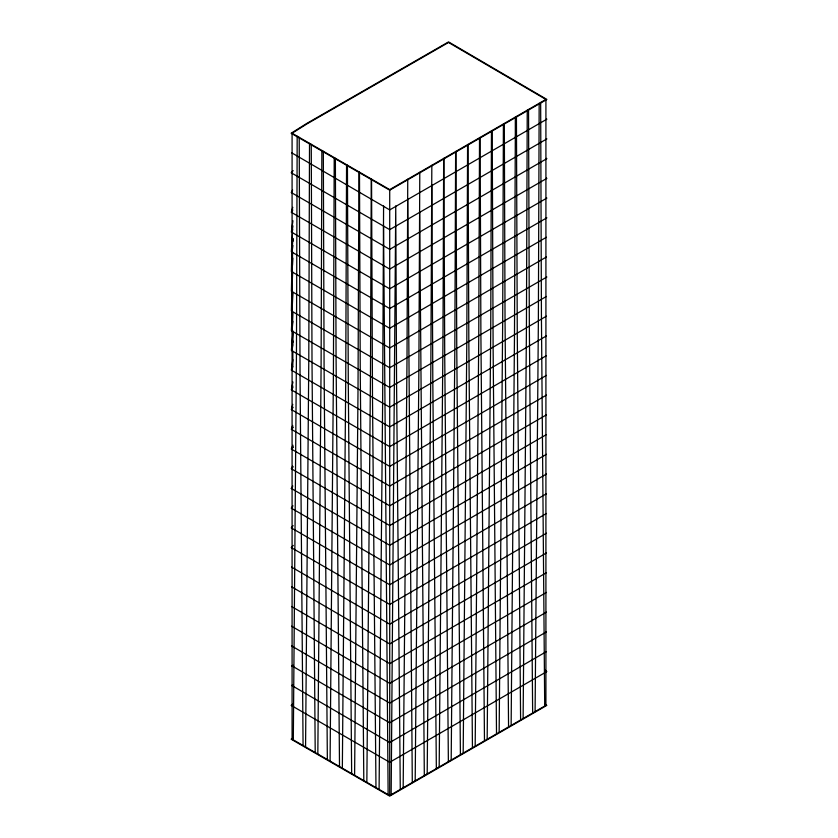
<?xml version="1.0" encoding="UTF-8"?>
<svg xmlns="http://www.w3.org/2000/svg" width="838" height="838" viewBox="0 0 838 838"><rect width="100%" height="100%" fill="white"/><g stroke="black" fill="none" stroke-linecap="round" stroke-linejoin="round"><path stroke-width="1.26" d="M292.053 262.566L291.394 291.236L389.712 348L546.428 256.994M292.053 282.291L291.394 310.961L389.712 367.735L546.858 277.001M292.525 271.721L292.085 291.079L292.535 271.606M292.525 291.456L292.085 310.804L292.902 292.933M292.043 243.554L291.383 271.512L389.712 328.276L546.428 237.259M292.095 241.03L292.158 238.505M292.535 251.882L292.085 271.344L292.839 258.104M292.787 241.208L292.839 238.715L292.839 241.176M292.284 311.16L291.383 330.685L389.712 387.46L546.428 296.453M292.902 312.658L292.085 330.528L292.881 321.205M292.504 232.157L291.373 251.777L389.712 308.552L546.868 217.817L546.418 217.534M292.839 238.38L292.085 251.62L292.923 245.576M292.829 333.482L291.373 350.41L389.712 407.184L546.439 316.177M292.881 340.93L292.085 350.263L292.829 344.952M292.829 359.659L291.362 370.134L389.712 426.919L546.439 335.912M292.944 220.761L291.352 232.032L389.712 288.817L546.868 198.082L546.418 197.81M292.923 225.841L292.085 231.896L292.755 229.602M292.85 366.237L292.085 369.987L292.829 364.677L292.829 351.112M292.954 381.971L291.352 389.848L389.712 446.644L546.439 355.637M292.85 385.962L292.085 389.712L292.734 387.366M292.787 404.377L291.341 409.573L389.712 466.368L546.439 375.372M292.734 407.09L292.085 409.447L292.871 407.247M292.808 207.311L291.299 212.276L389.712 269.092L546.868 178.358L546.418 178.075M292.085 212.171L292.755 209.877M292.713 425.432L291.32 429.286L389.712 486.092L546.449 395.096M292.871 426.982L292.085 429.171L292.986 427.139M292.996 445.24L291.299 449.011L389.712 505.827L546.449 414.831M292.986 446.864L292.085 448.896L293.101 447.01M292.661 466.2L291.289 468.725L389.712 525.552L546.449 434.555M292.085 468.62L293.101 466.745M292.651 190.069L291.247 192.52L389.712 249.368L546.879 158.633L546.407 158.351M292.839 486.009L291.268 488.439M293.007 505.817L291.247 508.163L389.712 565.011L546.46 474.015M293.143 525.636L291.236 527.877L389.712 584.735L546.46 493.75M293.153 170.648L291.184 172.754L389.712 229.643L546.879 138.899L546.407 138.616M293.29 545.433L291.215 547.591L389.712 604.46L546.46 513.474M291.509 567.054L389.712 624.184L546.46 533.198M291.519 586.768L389.712 643.919L546.46 552.933M291.53 606.482L389.712 663.644L546.47 572.658M291.54 626.196L389.712 683.368L546.47 592.393M293.31 737.754L291.142 739.189L389.712 796.1L546.805 705.397L544.805 703.742M293.321 703.93L291.142 705.376L389.712 762.276L546.816 671.584L544.826 669.96M292.085 665.896L293.111 665.225M291.572 685.369L389.712 742.552L546.481 651.576M292.085 685.631L293.111 684.95M291.561 645.92L389.712 703.103L546.47 612.117M291.572 665.634L389.712 722.827L546.47 631.852M292.085 133.252L307.096 123.815L448.529 42.466L545.915 99.439L545.915 705.355L389.712 795.534L292.085 739.168L292.085 133.252L389.712 189.618L545.915 99.439M291.551 152.736L389.712 209.909L546.879 119.174L546.407 118.891M407.697 198.962L412.296 782.493M431.832 185.03L432.817 381.74L436.347 768.614M419.649 211.794L424.321 775.559M383.584 205.813L382.631 402.533L379.09 789.406M383.542 225.516L388.13 794.623M291.289 488.449L389.712 545.276L546.449 454.29M544.71 706.046L541.442 319.027L540.657 102.477M539.159 103.336L538.373 320.797L535.094 711.598M532.654 713.012L529.344 326.003L528.537 109.474M527.238 110.218L526.432 327.689L523.121 718.512M520.608 719.968L517.266 332.979L516.428 116.461M515.318 117.1L515.318 136.824M515.307 136.835L514.49 334.582L511.138 725.436M508.561 726.923L505.042 320.305L504.319 123.448M503.397 123.982L502.674 321.677L499.155 732.349M496.515 733.868L493.111 346.932L492.22 130.435M491.466 130.875L490.722 328.58L487.171 739.273M484.479 740.823L480.897 334.257L480.132 137.422M479.525 137.767L478.76 335.483L475.177 746.197M472.443 747.779L468.83 341.223L468.044 144.398M467.583 144.66L466.797 342.386L463.184 753.121M460.408 754.724L456.762 348.179L455.966 151.374M455.631 151.563L454.825 349.299L451.19 760.045M448.372 761.669L444.716 355.144L443.899 158.34M443.669 158.466L442.998 336.405L439.185 766.969M431.832 165.306L430.868 363.137L427.191 773.903M419.786 172.261L418.874 370.061L415.187 780.827M407.75 179.206L407.017 357.177L403.172 787.762M400.281 789.438L396.573 382.935L395.746 205.865L391.157 794.696M389.712 189.618L389.712 795.534M375.969 787.605L372.491 396.678L371.548 179.133M371.265 178.965L370.469 375.791L366.845 782.336M363.807 780.587L360.246 369.883L359.492 172.178M358.915 171.842L358.025 388.329L354.6 775.265M351.656 773.568L348.283 382.704L347.435 165.212M346.565 164.709L345.717 381.227L342.344 768.184M339.505 766.55L336.059 355.92L335.378 158.256M334.215 157.586L333.409 374.115L330.088 761.114M327.354 759.532L324.096 368.741L323.321 151.29M321.865 150.452L321.09 367.002L317.832 754.032M315.214 752.524L312.008 361.754L311.265 144.325M309.526 143.319L308.782 359.9L305.566 746.962M303.073 745.516L300.046 374.576L299.208 137.369M297.176 136.196L296.463 352.788L293.31 739.881M292.724 330.465L292.724 342.794M292.567 331.104L292.567 344.669M292.441 251.599L292.441 265.164M292.431 310.741L292.431 323.07M292.232 271.334L292.232 284.899M292.253 291.058L292.221 304.749M292.357 311.118L292.357 324.683M306.603 123.542L291.111 133.252L389.712 190.184L546.889 99.439L448.54 41.9L306.603 123.542"/></g></svg>
